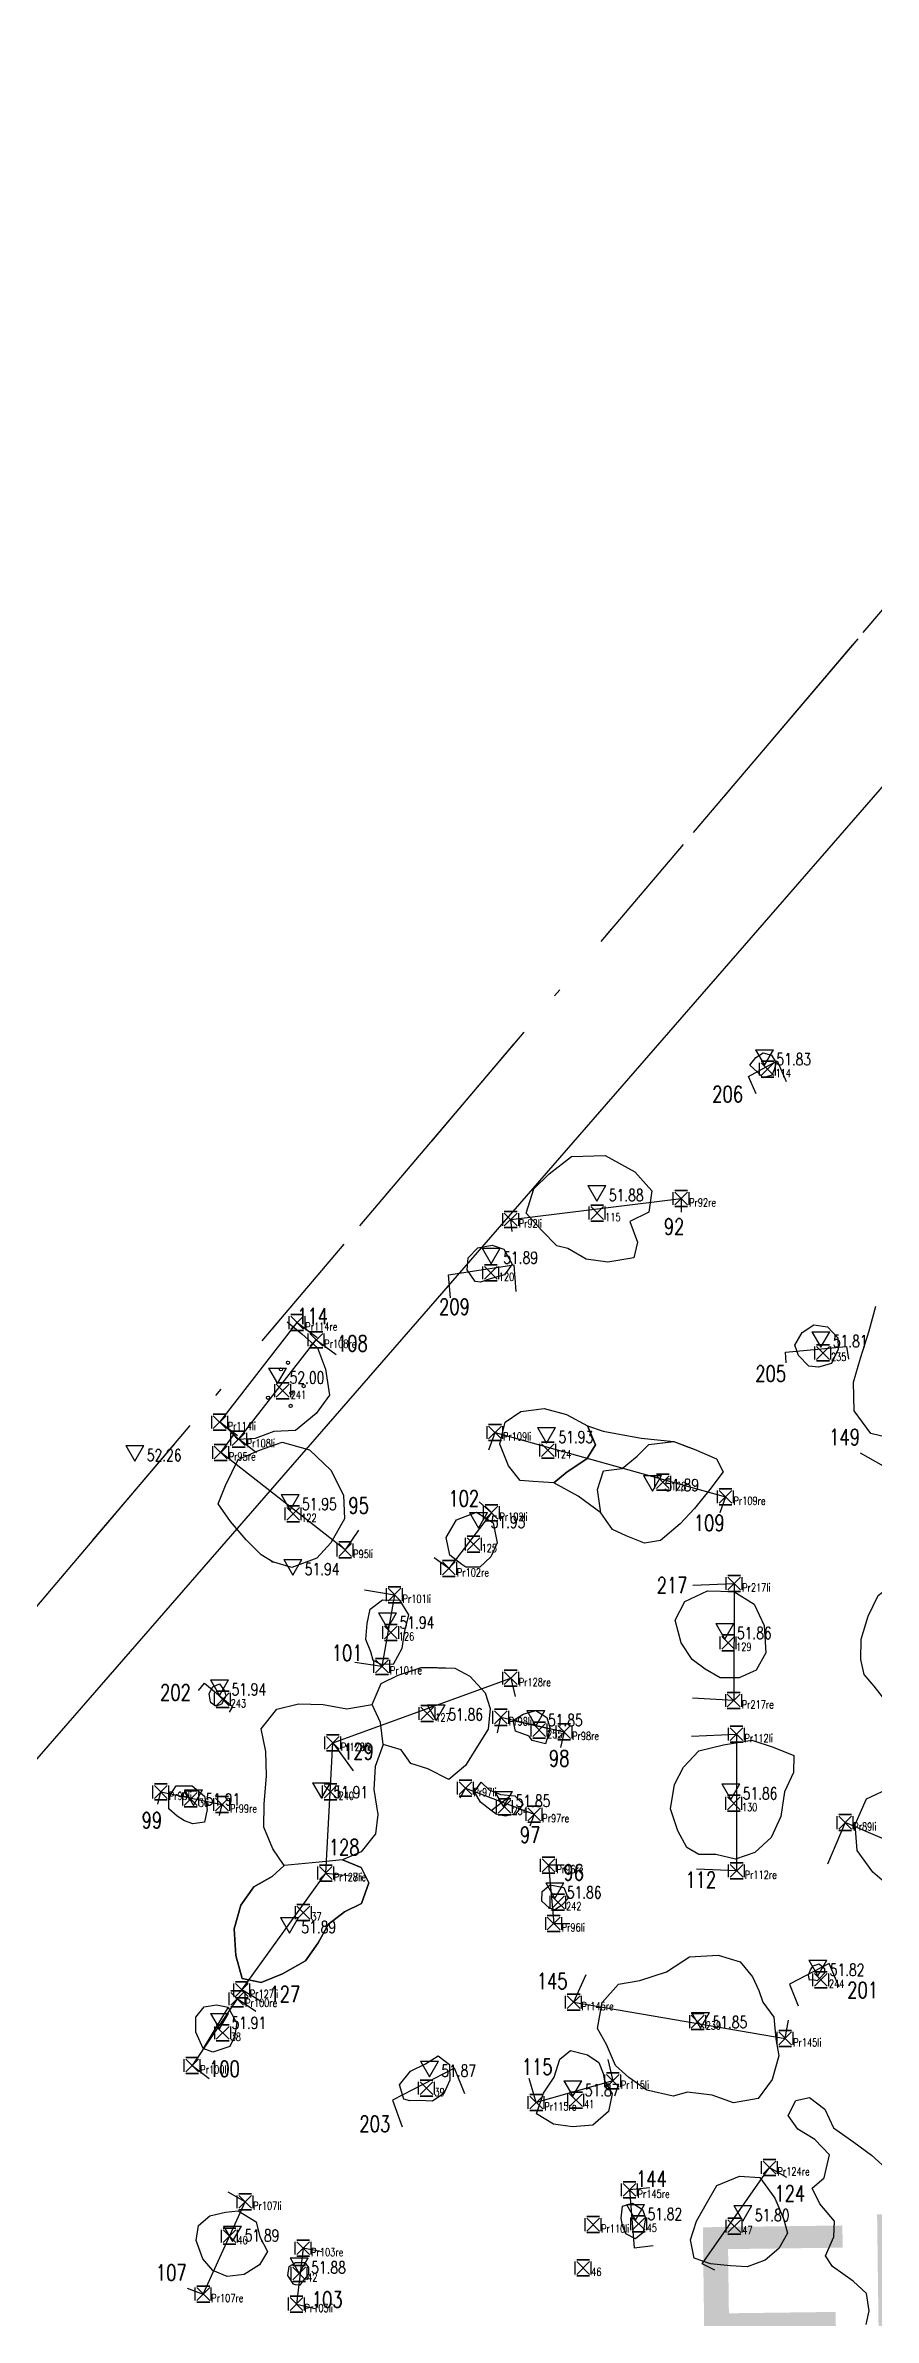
# Model space of a CAD drawing. Header units: metres. Extents: x 4462689 to 4462813, y 5793999 to 5794154.
# Drawn here: x 4462738.53 to 4462748.89, y 5794125.9 to 5794154.29 of the extents above; entities that cross this region are included whole.
import ezdxf

# ---------------------------------------------------------------- set-up
doc = ezdxf.new("R2010")
doc.units = ezdxf.units.M
doc.linetypes.add('STRICHPUNKT', pattern=[25.399999999999995, 12.7, -6.349999999999999, 0, -6.349999999999999])
doc.linetypes.add('STRICHPUNKTX2', pattern=[50.8, 25.4, -12.7, 0, -12.7])
for name, color, linetype in [('Befunde', 7, 'Continuous'), ('Flächengrenzen', 1, 'Continuous'), ('Gebäudehallen Ebel', 150, 'Continuous'), ('Grabungsgrenze', 102, 'STRICHPUNKTX2'), ('HÖHEN', 7, 'Continuous'), ('Koordinaten Befundmitte', 4, 'Continuous'), ('Parkplatz', 152, 'Continuous'), ('Pl1-Keramik', 1, 'Continuous'), ('Profile', 5, 'Continuous'), ('Profile Passpunkte', 5, 'Continuous')]:
    doc.layers.add(name, color=color, linetype=linetype)
doc.layers.get('0').off()
doc.styles.add('ROMANS', font='ROMANS.shx', dxfattribs={"width": 0.75})

# ---------------------------------------------------------------- blocks, each defined once
blk = doc.blocks.new('HP_FERTIG_OBERKANTE')
for p, q in [((-0.075, 0.1299038105676658), (0.075, 0.1299038105676658)), ((-0.075, 0.1299038105676658), (0, 0)), ((0, 0), (0.075, 0.1299038105676658))]:
    blk.add_line(p, q)
at = {"style": 'ROMANS', "width": 0.75}
blk.add_attdef('HÖHE', (0.1, 0), '', height=0.1, dxfattribs=at)
blk = doc.blocks.new('CONTROL')
for p, q in [((-0.1, 0.1, 0.1), (-0.1, 0.1, -0.1)), ((-0.1, -0.08, -0.1), (-0.1, 0.08, -0.1)), ((-0.1, -0.08, 0.1), (-0.1, 0.08, 0.1)), ((0.08, 0.1, 0.1), (-0.08, 0.1, 0.1)), ((-0.08, 0.1, -0.1), (0.08, 0.1, -0.1)), ((0.08, -0.08, 0.08), (-0.08, 0.08, -0.08)), ((-0.08, -0.08, -0.08), (0.08, 0.08, 0.08)), ((-0.08, 0.08, 0.08), (0.08, -0.08, -0.08)), ((0.08, 0.08, -0.08), (-0.08, -0.08, 0.08)), ((0.1, 0.1, -0.1), (0.1, 0.1, 0.1)), ((0.1, -0.08, -0.1), (0.1, 0.08, -0.1)), ((0.1, -0.08, 0.1), (0.1, 0.08, 0.1)), ((-0.1, -0.1, 0.1), (-0.1, -0.1, -0.1)), ((0.08, -0.1, 0.1), (-0.08, -0.1, 0.1)), ((-0.08, -0.1, -0.1), (0.08, -0.1, -0.1)), ((0.1, -0.1, -0.1), (0.1, -0.1, 0.1))]:
    blk.add_line(p, q)
at = {"style": 'ROMANS', "width": 0.75}
blk.add_attdef('NUMMER', (0.1, -0.1), '', height=0.1, dxfattribs=at)

msp = doc.modelspace()

# ---------------------------------------------------------------- linework, layer by layer
at = {"layer": 'Befunde'}
for points, elevation in [([(4462745.312973014, 5794137.045765286), (4462745.509018505, 5794136.978571457), (4462745.984096348, 5794136.89046288), (4462746.389973013, 5794136.847765287), (4462746.563910786, 5794136.784576955), (4462746.645973014, 5794136.754765286), (4462746.925973013, 5794136.630765287), (4462747.007973014, 5794136.470765286), (4462746.841973014, 5794136.249765286), (4462746.650973015, 5794136.013765287), (4462746.470973014, 5794135.821765287), (4462746.223973013, 5794135.610765287), (4462746.022973014, 5794135.578765287), (4462745.793973014, 5794135.668765287), (4462745.624973014, 5794135.751765286), (4462745.477973014, 5794135.958765287), (4462745.197049084, 5794136.165541615), (4462744.888973013, 5794136.333765287), (4462745.057973014, 5794136.470765286), (4462745.303973013, 5794136.633765287), (4462745.410973014, 5794136.807765286)], 51.88704729101562), ([(4462742.620973014, 5794133.563765288), (4462742.731973014, 5794133.825765286), (4462742.944973014, 5794133.929765286), (4462743.231973013, 5794134.023765288), (4462743.651973013, 5794134.016765286), (4462743.840973014, 5794133.916765287), (4462744.033973014, 5794133.708765286), (4462744.094973014, 5794133.511765286), (4462744.070973014, 5794133.256765286), (4462743.914973014, 5794133.009765285), (4462743.784973014, 5794132.798765287), (4462743.575973014, 5794132.625765286), (4462743.313973013, 5794132.757765287), (4462743.102973014, 5794132.827765287), (4462742.981973014, 5794132.996765287), (4462742.754973014, 5794133.062765287), (4462742.722856758, 5794133.339201452)], 51.86804729101563)]:
    msp.add_lwpolyline(points, close=True, dxfattribs=dict(at, elevation=elevation))
for points, elevation in [([(4462744.382973014, 5794133.364765286), (4462744.845973014, 5794133.257765287)], 51.92904729101562), ([(4462744.104973014, 5794132.237765287), (4462744.337973014, 5794132.412669098)], 51.82904729101561), ([(4462741.519973014, 5794131.550765285), (4462741.368973014, 5794131.414765286), (4462741.138973013, 5794131.282765286), (4462740.974973014, 5794131.054765285), (4462740.891973013, 5794130.760765287), (4462740.912973013, 5794130.428765287), (4462740.993973014, 5794130.140765286), (4462741.230973015, 5794130.090765285), (4462741.495973014, 5794130.199765286), (4462741.785973014, 5794130.358765287), (4462741.944973014, 5794130.583765287), (4462742.073973014, 5794130.818765287), (4462742.273973014, 5794130.971765286), (4462742.486973014, 5794131.077765286), (4462742.576973013, 5794131.334765286), (4462742.482973014, 5794131.526765287), (4462742.246973014, 5794131.620765287), (4462741.957472331, 5794131.593907777), (4462741.519973014, 5794131.550765285)], 51.86804729101563), ([(4462740.816973014, 5794129.780765286), (4462740.504973013, 5794129.264765286)], 51.73204729101563)]:
    msp.add_lwpolyline(points, dxfattribs=dict(at, elevation=elevation))
for points in [[(4462747.617973014, 5794141.427765286, 51.83204729101563), (4462747.508973014, 5794141.391765286, 51.84904729101562), (4462747.435973015, 5794141.463765287, 51.84304729101563), (4462747.341973014, 5794141.550765287, 51.84004729101562), (4462747.415973014, 5794141.646765287, 51.81904729101562), (4462747.509973014, 5794141.704765286, 51.81904729101562), (4462747.613973014, 5794141.676765287, 51.81904729101562), (4462747.669973014, 5794141.578765287, 51.82004729101563), (4462747.644973013, 5794141.494765287, 51.83304729101562)], [(4462744.926973014, 5794139.292765287, 51.83604729101562), (4462744.738973014, 5794139.483765287, 51.83804729101563), (4462744.544973014, 5794139.701765287, 51.88704729101562), (4462744.639973013, 5794140.004765286, 51.89404729101562), (4462744.830973014, 5794140.193765287, 51.87904729101562), (4462745.111973013, 5794140.408765287, 51.86604729101562), (4462745.533973014, 5794140.423765287, 51.86404729101562), (4462745.904973014, 5794140.219765286, 51.86404729101562), (4462746.117973014, 5794139.980765286, 51.87704729101562), (4462746.077973013, 5794139.712765287, 51.87904729101562), (4462745.842973014, 5794139.598765286, 51.86304729101562), (4462745.938973013, 5794139.338765287, 51.84204729101562), (4462745.892973014, 5794139.143765287, 51.84304729101563), (4462745.566973014, 5794139.091765287, 51.85804729101563), (4462745.292973014, 5794139.128765286, 51.84904729101562), (4462745.065973014, 5794139.258765286, 51.83904729101563)], [(4462743.904973014, 5794138.847765286, 51.83804729101563), (4462743.806973014, 5794138.995765287, 51.87104729101562), (4462743.820973014, 5794139.143765287, 51.87004729101563), (4462743.938973013, 5794139.269765286, 51.86104729101562), (4462744.119973014, 5794139.300765286, 51.84404729101562), (4462744.266973014, 5794139.252765287, 51.88104729101562), (4462744.368973014, 5794139.064765285, 51.84704729101562), (4462744.274973014, 5794138.930765286, 51.84404729101562), (4462744.093973014, 5794138.882765287, 51.86004729101562), (4462743.972973014, 5794138.841765287, 51.86004729101562)], [(4462748.360973015, 5794137.825765286, 51.76404729101562), (4462748.199973014, 5794137.779765286, 51.78604729101562), (4462748.080973014, 5794137.788765286, 51.78604729101562), (4462747.951973013, 5794137.924765286, 51.78504729101562), (4462747.903973014, 5794138.052765287, 51.79604729101562), (4462747.994973014, 5794138.212765286, 51.79604729101562), (4462748.142973014, 5794138.306765286, 51.78504729101562), (4462748.312973014, 5794138.282765287, 51.78504729101562), (4462748.440973014, 5794138.143765287, 51.75804729101563), (4462748.444973014, 5794138.003765286, 51.77904729101562), (4462748.391973014, 5794137.886765286, 51.77304729101563)], [(4462744.468973014, 5794136.361765287, 51.90204729101562), (4462744.322973014, 5794136.545765286, 51.90104729101562), (4462744.214973014, 5794136.815765285, 51.91504729101563), (4462744.281973014, 5794137.088765287, 51.92604729101562), (4462744.478973013, 5794137.223765286, 51.92204729101562), (4462744.767973013, 5794137.260765286, 51.89904729101562), (4462745.048973014, 5794137.187765286, 51.89904729101562), (4462745.312973014, 5794137.045765286, 51.88704729101562), (4462745.410973014, 5794136.807765286, 51.87804729101562), (4462745.303973013, 5794136.633765287, 51.89404729101562), (4462745.057973014, 5794136.470765286, 51.89104729101561), (4462744.888973013, 5794136.333765287, 51.88004729101563), (4462744.632973014, 5794136.350765286, 51.90204729101562)], [(4462744.468973014, 5794136.361765287, 51.90204729101562), (4462744.322973014, 5794136.545765286, 51.90104729101562), (4462744.214973014, 5794136.815765285, 51.91504729101563), (4462744.281973014, 5794137.088765287, 51.92604729101562), (4462744.478973013, 5794137.223765286, 51.92204729101562), (4462744.767973013, 5794137.260765286, 51.89904729101562), (4462745.048973014, 5794137.187765286, 51.89904729101562), (4462745.312973014, 5794137.045765286, 51.88704729101562), (4462745.410973014, 5794136.807765286, 51.87804729101562), (4462745.303973013, 5794136.633765287, 51.89404729101562), (4462745.057973014, 5794136.470765286, 51.89104729101561), (4462744.888973013, 5794136.333765287, 51.88004729101563), (4462744.632973014, 5794136.350765286, 51.90204729101562)], [(4462741.229973014, 5794135.434765286, 51.93904729101562), (4462741.042973014, 5794135.620765286, 51.91404729101562), (4462740.846973014, 5794135.847765286, 51.89604729101562), (4462740.693973014, 5794136.070765286, 51.96004729101563), (4462740.783973014, 5794136.300765286, 51.95904729101562), (4462740.944973014, 5794136.625765286, 51.95704729101563), (4462741.211973014, 5794136.739765287, 51.94504729101563), (4462741.494973014, 5794136.842765286, 51.91704729101562), (4462741.836973014, 5794136.744765286, 51.91604729101563), (4462742.101973014, 5794136.491765287, 51.89304729101563), (4462742.258973014, 5794136.180765287, 51.91004729101562), (4462742.270973015, 5794135.881765287, 51.91204729101563), (4462742.101973014, 5794135.584765286, 51.91504729101563), (4462741.927973014, 5794135.391765286, 51.91604729101563), (4462741.614973015, 5794135.275765285, 51.90304729101562), (4462741.358973014, 5794135.349765285, 51.92004729101562), (4462741.382973014, 5794135.342765287, 51.92904729101562)], [(4462745.624973014, 5794135.751765286, 51.87404729101562), (4462745.477973014, 5794135.958765287, 51.88704729101562), (4462745.434973014, 5794136.248765287, 51.87804729101562), (4462745.512973014, 5794136.484765285, 51.88404729101562), (4462745.746973014, 5794136.512765286, 51.88304729101563), (4462745.930973014, 5794136.667765286, 51.88104729101562), (4462746.078973014, 5794136.813765287, 51.89604729101562), (4462746.389973013, 5794136.847765287, 51.88904729101562), (4462746.645973014, 5794136.754765286, 51.86304729101562), (4462746.925973013, 5794136.630765287, 51.83004729101562), (4462747.007973014, 5794136.470765286, 51.83004729101562), (4462746.841973014, 5794136.249765286, 51.82604729101562), (4462746.650973015, 5794136.013765287, 51.82604729101562), (4462746.470973014, 5794135.821765287, 51.85004729101563), (4462746.223973013, 5794135.610765287, 51.86604729101562), (4462746.022973014, 5794135.578765287, 51.87204729101562), (4462745.793973014, 5794135.668765287, 51.86704729101562)], [(4462743.739973014, 5794135.312765286, 51.89304729101563), (4462743.591973015, 5794135.427765286, 51.91404729101562), (4462743.544973014, 5794135.648765287, 51.91304729101563), (4462743.672973014, 5794135.869765287, 51.89804729101563), (4462743.924973014, 5794135.965765287, 51.89604729101562), (4462744.132973014, 5794135.831765287, 51.88004729101563), (4462744.179973014, 5794135.582765287, 51.91504729101563), (4462744.101973013, 5794135.407765288, 51.88304729101563), (4462743.966973014, 5794135.280765287, 51.87204729101562), (4462743.788973013, 5794135.279765287, 51.89804729101563)], [(4462748.895973014, 5794133.793765287, 51.75904729101562), (4462748.771973013, 5794133.939765286, 51.79204729101562), (4462748.728973013, 5794134.125765286, 51.79404729101563), (4462748.732973014, 5794134.378765287, 51.79804729101562), (4462748.821973014, 5794134.668765287, 51.79704729101562), (4462748.944973013, 5794134.926765287, 51.79404729101563), (4462749.109973014, 5794135.050765286, 51.79304729101563), (4462749.363973014, 5794135.122765287, 51.77204729101562), (4462749.615973014, 5794135.065765285, 51.74004729101563), (4462749.789973014, 5794134.885765286, 51.73004729101562), (4462749.945973015, 5794134.637765287, 51.73104729101562), (4462750.006973014, 5794134.360765286, 51.73304729101563), (4462749.897973014, 5794134.043765287, 51.72304729101562), (4462749.751973014, 5794133.844765286, 51.76804729101562), (4462749.482973014, 5794133.714765286, 51.76104729101562), (4462749.243973013, 5794133.648765288, 51.77504729101563), (4462749.000973014, 5794133.657765287, 51.77704729101562)], [(4462742.602973015, 5794134.221765286, 51.88004729101563), (4462742.537973014, 5794134.375765286, 51.88004729101563), (4462742.555973014, 5794134.574765287, 51.90704729101562), (4462742.594973014, 5794134.755765286, 51.92004729101562), (4462742.748973013, 5794134.869765287, 51.91804729101562), (4462742.960973014, 5794134.867765287, 51.90804729101563), (4462743.074973014, 5794134.682765286, 51.90804729101563), (4462743.018973013, 5794134.464765286, 51.91004729101562), (4462742.989973015, 5794134.262765286, 51.87804729101562), (4462742.882973014, 5794134.061765285, 51.86904729101562), (4462742.723973014, 5794134.067765287, 51.87004729101563), (4462742.632973014, 5794134.112765286, 51.87004729101563)], [(4462746.620973014, 5794134.126765286, 51.85804729101563), (4462746.482973014, 5794134.333765287, 51.84804729101562), (4462746.408973014, 5794134.615765286, 51.82904729101561), (4462746.528973014, 5794134.848765287, 51.83404729101562), (4462746.811973014, 5794134.983765287, 51.85704729101562), (4462747.141973014, 5794134.974765285, 51.82904729101561), (4462747.394973013, 5794134.814765285, 51.81904729101562), (4462747.522973014, 5794134.550765286, 51.79004729101563), (4462747.541973014, 5794134.209765286, 51.82604729101562), (4462747.418973013, 5794133.990765287, 51.84804729101562), (4462747.209973014, 5794133.896765286, 51.87204729101562), (4462746.971973014, 5794133.896765286, 51.86204729101562), (4462746.781973014, 5794134.002765287, 51.86304729101562)], [(4462743.231973013, 5794134.023765288, 51.85504729101563), (4462743.430973014, 5794134.023765288, 51.85404729101562), (4462743.651973013, 5794134.016765286, 51.82704729101562), (4462743.840973014, 5794133.916765287, 51.83104729101562), (4462744.033973014, 5794133.708765286, 51.83104729101562), (4462744.094973014, 5794133.511765286, 51.83804729101563), (4462744.070973014, 5794133.256765286, 51.83704729101562), (4462743.914973014, 5794133.009765285, 51.81504729101562), (4462743.784973014, 5794132.798765287, 51.84104729101562), (4462743.575973014, 5794132.625765286, 51.84904729101562), (4462743.313973013, 5794132.757765287, 51.84904729101562), (4462743.102973014, 5794132.827765287, 51.84304729101563), (4462742.981973014, 5794132.996765287, 51.87104729101562), (4462742.754973014, 5794133.062765287, 51.87904729101562), (4462742.656973013, 5794132.786765286, 51.87404729101562), (4462742.638973013, 5794132.502765287, 51.85404729101562), (4462742.687973014, 5794132.189765285, 51.85804729101563), (4462742.659973014, 5794131.948765287, 51.86104729101562), (4462742.479973014, 5794131.720765286, 51.87504729101562), (4462742.246973014, 5794131.620765287, 51.84904729101562), (4462742.482973014, 5794131.526765287, 51.84804729101562), (4462742.576973013, 5794131.334765286, 51.83504729101563), (4462742.486973014, 5794131.077765286, 51.84404729101562), (4462742.273973014, 5794130.971765286, 51.84604729101562), (4462742.073973014, 5794130.818765287, 51.85004729101563), (4462741.944973014, 5794130.583765287, 51.87004729101563), (4462741.785973014, 5794130.358765287, 51.88704729101562), (4462741.495973014, 5794130.199765286, 51.89404729101562), (4462741.230973015, 5794130.090765285, 51.88704729101562), (4462740.993973014, 5794130.140765286, 51.88804729101562), (4462740.912973013, 5794130.428765287, 51.86804729101563), (4462740.891973013, 5794130.760765287, 51.86504729101563), (4462740.974973014, 5794131.054765285, 51.86404729101562), (4462741.138973013, 5794131.282765286, 51.87204729101562), (4462741.368973014, 5794131.414765286, 51.87004729101563), (4462741.519973014, 5794131.550765285, 51.86804729101563), (4462741.377973014, 5794131.759765285, 51.86704729101562), (4462741.265973014, 5794132.031765286, 51.86604729101562), (4462741.269973014, 5794132.317765287, 51.88104729101562), (4462741.296973014, 5794132.673765286, 51.88604729101562), (4462741.290973014, 5794132.974765286, 51.89504729101562), (4462741.229973014, 5794133.259765287, 51.94704729101562), (4462741.425973014, 5794133.502765287, 51.94604729101562), (4462741.696973013, 5794133.569765286, 51.94404729101562), (4462742.004973014, 5794133.564765286, 51.90904729101562), (4462742.301973015, 5794133.508765287, 51.89304729101563), (4462742.620973014, 5794133.563765288, 51.87504729101562), (4462742.731973014, 5794133.825765286, 51.87004729101563), (4462742.944973014, 5794133.929765286, 51.85104729101562), (4462743.108973014, 5794133.983765288, 51.87304729101562)], [(4462740.594973014, 5794133.618765287, 51.91404729101562), (4462740.580973014, 5794133.701765287, 51.92904729101562), (4462740.626973014, 5794133.785765287, 51.92904729101562), (4462740.709973013, 5794133.819765286, 51.92304729101563), (4462740.773973014, 5794133.731765286, 51.92304729101563), (4462740.786973014, 5794133.665765286, 51.93004729101563), (4462740.732973013, 5794133.568765287, 51.93104729101562), (4462740.668973014, 5794133.542765287, 51.93104729101562), (4462740.600973013, 5794133.585765287, 51.91804729101562)], [(4462749.857973014, 5794132.024765286, 51.82404729101563), (4462749.781973013, 5794131.738765287, 51.82704729101562), (4462749.705973014, 5794131.477765287, 51.83004729101562), (4462749.423973014, 5794131.275765286, 51.82204729101562), (4462749.054973014, 5794131.316765287, 51.81404729101561), (4462748.878973013, 5794131.468765287, 51.81804729101562), (4462748.683973013, 5794131.739765287, 51.83704729101562), (4462748.659973014, 5794132.063765288, 51.83004729101562), (4462748.801973014, 5794132.384765285, 51.81904729101562), (4462749.122973014, 5794132.533765287, 51.79704729101562), (4462749.452973013, 5794132.656765286, 51.79304729101563), (4462749.708973014, 5794132.710765286, 51.81604729101562), (4462749.774973014, 5794133.000765286, 51.80804729101563), (4462749.647973014, 5794133.211765287, 51.82604729101562), (4462749.532973013, 5794133.404765286, 51.80904729101563), (4462749.527973014, 5794133.597765286, 51.77904729101562), (4462749.781973013, 5794133.664765285, 51.77804729101563), (4462749.969973014, 5794133.499765286, 51.79904729101561), (4462750.126973014, 5794133.266765286, 51.81104729101562), (4462750.181973014, 5794132.966765287, 51.78504729101562), (4462750.077973013, 5794132.653765287, 51.78904729101562), (4462749.982973014, 5794132.322765286, 51.82304729101563), (4462749.894973013, 5794132.150765285, 51.82204729101562)], [(4462744.580973014, 5794133.165765287, 51.81504729101562), (4462744.412973013, 5794133.229765285, 51.82304729101563), (4462744.382973014, 5794133.364765286, 51.81404729101561), (4462744.508973013, 5794133.442765287, 51.81404729101561), (4462744.664973014, 5794133.489765287, 51.82304729101563), (4462744.804973014, 5794133.399765286, 51.83004729101562), (4462744.845973014, 5794133.257765287, 51.84804729101562), (4462744.784973014, 5794133.069765286, 51.85004729101563), (4462744.617973013, 5794133.114765286, 51.82404729101563)], [(4462746.551973014, 5794131.776765286, 51.86904729101562), (4462746.442973013, 5794131.985765286, 51.86804729101563), (4462746.347973014, 5794132.257765286, 51.85504729101563), (4462746.400973014, 5794132.562765286, 51.86604729101562), (4462746.510973014, 5794132.781765287, 51.88204729101562), (4462746.704973014, 5794132.985765287, 51.89104729101561), (4462747.011973014, 5794133.057765286, 51.86904729101562), (4462747.367973014, 5794133.118765286, 51.84804729101562), (4462747.632973014, 5794133.031765287, 51.81404729101561), (4462747.889973014, 5794132.923765287, 51.83404729101562), (4462747.885973014, 5794132.712765287, 51.84004729101562), (4462747.774973014, 5794132.469765286, 51.82704729101562), (4462747.728973013, 5794132.164765286, 51.83004729101562), (4462747.607973014, 5794131.902765287, 51.82504729101562), (4462747.403973014, 5794131.712765286, 51.82704729101562), (4462747.162973013, 5794131.629765286, 51.84904729101562), (4462746.915973014, 5794131.688765287, 51.86104729101562), (4462746.701973014, 5794131.687765286, 51.87204729101562)], [(4462740.178973013, 5794132.166765287, 51.85604729101562), (4462740.077973013, 5794132.259765286, 51.87204729101562), (4462740.077973013, 5794132.405765286, 51.87604729101561), (4462740.165973015, 5794132.546765287, 51.88404729101562), (4462740.369973014, 5794132.548765287, 51.89404729101562), (4462740.521973014, 5794132.417765287, 51.89404729101562), (4462740.556973014, 5794132.250765286, 51.89504729101562), (4462740.523973014, 5794132.090765287, 51.89004729101562), (4462740.376973014, 5794132.073765287, 51.87704729101562), (4462740.271973014, 5794132.110765287, 51.87004729101563)], [(4462744.104973014, 5794132.237765287, 51.82904729101561), (4462743.974973014, 5794132.340765286, 51.83804729101563), (4462743.899973014, 5794132.470765285, 51.82904729101561), (4462743.981973014, 5794132.592765286, 51.82704729101562), (4462744.083973014, 5794132.498765288, 51.81804729101562), (4462744.224973014, 5794132.437765287, 51.83104729101562), (4462744.403973013, 5794132.419765286, 51.83004729101562), (4462744.505973014, 5794132.318765288, 51.84104729101562), (4462744.411973013, 5794132.194765286, 51.84304729101563), (4462744.283973013, 5794132.166765287, 51.84404729101562), (4462744.170973014, 5794132.192765287, 51.83104729101562)], [(4462744.825973015, 5794131.020765286, 51.83804729101563), (4462744.835973014, 5794131.018765287, 51.83804729101563), (4462744.741973014, 5794131.106765286, 51.83804729101563), (4462744.745973014, 5794131.227765286, 51.83804729101563), (4462744.842973014, 5794131.310765286, 51.83904729101563), (4462745.015973013, 5794131.275765286, 51.83804729101563), (4462745.070973014, 5794131.138765286, 51.83904729101563), (4462744.987973014, 5794131.051765287, 51.84004729101562), (4462744.903973014, 5794130.995765287, 51.84104729101562)], [(4462747.503973013, 5794129.841765286, 51.85204729101562), (4462747.640973013, 5794129.657765287, 51.83204729101563), (4462747.664973014, 5794129.384765287, 51.83304729101562), (4462747.705973014, 5794129.172765287, 51.80604729101562), (4462747.620973014, 5794128.877765286, 51.80904729101563), (4462747.443973014, 5794128.640765286, 51.81204729101562), (4462747.135973014, 5794128.584765286, 51.81504729101562), (4462746.869973014, 5794128.679765286, 51.83404729101562), (4462746.563973013, 5794128.719765287, 51.83104729101562), (4462746.382973015, 5794128.667765287, 51.82704729101562), (4462746.053973013, 5794128.743765287, 51.82204729101562), (4462745.826973013, 5794128.900765286, 51.85204729101562), (4462745.662973014, 5794129.050765286, 51.86404729101562), (4462745.550973013, 5794129.314765285, 51.88104729101562), (4462745.434973014, 5794129.512765286, 51.88004729101563), (4462745.495973014, 5794129.840765286, 51.86904729101562), (4462745.697973014, 5794130.069765285, 51.87704729101562), (4462745.967973014, 5794130.115765287, 51.87504729101562), (4462746.299973014, 5794130.223765287, 51.86604729101562), (4462746.586973014, 5794130.410765286, 51.86304729101562), (4462746.943973014, 5794130.431765286, 51.86004729101562), (4462747.221973014, 5794130.346765286, 51.84804729101562), (4462747.376973014, 5794130.158765288, 51.84804729101562), (4462747.455973014, 5794129.989765287, 51.84904729101562)], [(4462748.086973014, 5794130.118765287, 51.80604729101562), (4462748.075973014, 5794130.181765287, 51.82804729101563), (4462748.098973014, 5794130.247765287, 51.82704729101562), (4462748.131973014, 5794130.297765287, 51.82604729101562), (4462748.208973014, 5794130.321765287, 51.82604729101562), (4462748.274973014, 5794130.265765286, 51.82504729101562), (4462748.275973014, 5794130.207765286, 51.82604729101562), (4462748.221973014, 5794130.146765286, 51.82504729101562), (4462748.181973014, 5794130.109765285, 51.81404729101561), (4462748.128973013, 5794130.124765286, 51.82004729101563)], [(4462740.504973013, 5794129.264765286, 51.88304729101563), (4462740.412973014, 5794129.469765286, 51.88604729101562), (4462740.412973014, 5794129.654765287, 51.88904729101562), (4462740.515973014, 5794129.784765287, 51.88704729101562), (4462740.671973015, 5794129.810765285, 51.90804729101563), (4462740.816973014, 5794129.780765286, 51.91904729101562), (4462740.907973014, 5794129.604765286, 51.89304729101563), (4462740.907973014, 5794129.604765286, 51.89304729101563), (4462740.907973014, 5794129.604765286, 51.89304729101563), (4462740.907973014, 5794129.604765286, 51.89304729101563), (4462740.924973013, 5794129.594765286, 51.88804729101562), (4462740.924973013, 5794129.594765286, 51.88804729101562), (4462740.902973014, 5794129.423765286, 51.87704729101562), (4462740.839973014, 5794129.288765287, 51.89604729101562), (4462740.627973015, 5794129.217765287, 51.88104729101562)], [(4462743.015973014, 5794128.630765286, 51.86304729101562), (4462742.960973014, 5794128.811765286, 51.86804729101563), (4462743.098973013, 5794128.980765285, 51.86604729101562), (4462743.283973014, 5794129.073765287, 51.84604729101562), (4462743.444973014, 5794129.171765287, 51.82504729101562), (4462743.584973014, 5794129.064765286, 51.82904729101561), (4462743.589973014, 5794128.869765286, 51.81504729101562), (4462743.514973014, 5794128.701765287, 51.85004729101563), (4462743.372973013, 5794128.606765286, 51.85104729101562), (4462743.206973014, 5794128.613765288, 51.84404729101562), (4462743.091973014, 5794128.612765287, 51.85104729101562)], [(4462745.525973014, 5794128.858765287, 51.85304729101563), (4462745.620973014, 5794128.698765287, 51.84304729101563), (4462745.572973013, 5794128.478765287, 51.84804729101562), (4462745.379973013, 5794128.307765287, 51.83804729101563), (4462745.125973014, 5794128.285765286, 51.84104729101562), (4462744.885973013, 5794128.317765287, 51.81604729101562), (4462744.673973014, 5794128.447765286, 51.79904729101561), (4462744.759973014, 5794128.706765286, 51.80904729101563), (4462744.894973013, 5794128.907765286, 51.86904729101562), (4462744.963973014, 5794129.129765287, 51.85004729101563), (4462745.100973013, 5794129.240765287, 51.89904729101562), (4462745.310973014, 5794129.183765286, 51.87204729101562), (4462745.452973014, 5794129.089765286, 51.87204729101562), (4462745.505973014, 5794128.953765286, 51.87704729101562)], [(4462746.646973014, 5794126.643765287, 51.79204729101562), (4462746.597973015, 5794126.875765287, 53.09804729101562), (4462746.674973013, 5794127.107765287, 53.12704729101562), (4462746.797973014, 5794127.329765286, 53.13204729101562), (4462746.930973014, 5794127.552765286, 53.14404729101562), (4462747.211973014, 5794127.669765286, 53.12804729101562), (4462747.467973015, 5794127.652765287, 53.12504729101562), (4462747.655973014, 5794127.395765285, 53.15304729101562), (4462747.762973014, 5794127.140765287, 53.10604729101562), (4462747.811973014, 5794126.955765286, 53.06204729101562), (4462747.703973014, 5794126.764765286, 53.11204729101562), (4462747.531973014, 5794126.620765287, 53.14804729101563), (4462747.309973013, 5794126.534765287, 53.11104729101562), (4462747.097973014, 5794126.547765286, 53.10304729101563), (4462746.847973014, 5794126.572765287, 53.10904729101562)], [(4462745.750973014, 5794127.052765286, 51.81204729101562), (4462745.731973013, 5794127.143765287, 53.15204729101562), (4462745.748973014, 5794127.293765288, 53.14204729101562), (4462745.872973013, 5794127.330765286, 53.16204729101563), (4462746.000973014, 5794127.252765287, 53.16104729101562), (4462746.038973014, 5794127.147765287, 53.16204729101563), (4462746.008973013, 5794126.965765286, 53.14704729101562), (4462745.911973014, 5794126.886765286, 53.13004729101563), (4462745.792973015, 5794126.948765287, 53.13904729101562)], [(4462740.467973015, 5794126.726765287, 51.83404729101562), (4462740.418973013, 5794126.863765288, 51.84804729101562), (4462740.447973014, 5794127.054765286, 51.86304729101562), (4462740.588973014, 5794127.173765287, 51.86104729101562), (4462740.782973013, 5794127.218765287, 51.87304729101562), (4462740.941973014, 5794127.235765286, 51.87104729101562), (4462741.166973013, 5794127.099765286, 51.86204729101562), (4462741.213973013, 5794126.910765286, 51.87204729101562), (4462741.310973014, 5794126.727765286, 51.85404729101562), (4462741.208973013, 5794126.561765287, 51.87004729101563), (4462741.018973013, 5794126.438765288, 51.86904729101562), (4462740.804973013, 5794126.416765286, 51.86004729101562), (4462740.624973014, 5794126.488765288, 51.82604729101562), (4462740.501973014, 5794126.636765286, 51.83504729101563)], [(4462741.636973014, 5794126.320765286, 51.84404729101562), (4462741.564973014, 5794126.427765286, 51.83604729101562), (4462741.580973014, 5794126.540765287, 51.85104729101562), (4462741.660973015, 5794126.589765286, 51.86004729101562), (4462741.775973015, 5794126.589765286, 51.85904729101562), (4462741.823973014, 5794126.528765287, 51.86004729101562), (4462741.820973015, 5794126.438765288, 51.85104729101562), (4462741.744973014, 5794126.347765286, 51.85204729101562), (4462741.715973014, 5794126.308765286, 51.85254729101562), (4462741.661856707, 5794126.30980486, 51.84504729101562)]]:
    msp.add_polyline3d(points, close=True, dxfattribs=at)
for points in [[(4462749.097973015, 5794136.891765287, 51.79604729101562), (4462748.855973014, 5794136.948765287, 51.80304729101563), (4462748.645973015, 5794137.232765288, 51.79104729101562), (4462748.638973013, 5794137.589765285, 51.79204729101562), (4462748.724973013, 5794137.891765286, 51.79204729101562), (4462748.833973013, 5794138.233765287, 51.79404729101563), (4462748.918973014, 5794138.541765287, 51.82204729101562)], [(4462741.555071044, 5794138.342828786, 51.87053935361385), (4462741.737973013, 5794138.194765285, 51.88904729101562), (4462741.933973013, 5794138.019765285, 51.88004729101563), (4462742.036973014, 5794137.751765287, 51.88104729101562), (4462742.085973014, 5794137.426765286, 51.93004729101563), (4462741.916973014, 5794137.200765286, 51.92704729101563), (4462741.660973015, 5794136.986765287, 51.91104729101562), (4462741.389973014, 5794136.972765286, 51.93604729101561), (4462741.154973015, 5794136.888765287, 51.94504729101563), (4462740.939973015, 5794136.875765286, 51.96004729101563), (4462740.821973013, 5794136.999765286, 51.97704729101563), (4462740.712031934, 5794137.091520622, 51.97704729101563)], [(4462748.794973014, 5794125.817765287, 53.12804729101562), (4462748.831973014, 5794125.988765286, 51.74204729101562), (4462748.800973014, 5794126.203765286, 53.11704729101562), (4462748.632973014, 5794126.358765287, 53.11604729101562), (4462748.376973014, 5794126.538765286, 53.13004729101563), (4462748.289973013, 5794126.674765286, 53.13004729101563), (4462748.390973014, 5794126.912765286, 53.13104729101562), (4462748.400973015, 5794127.106765285, 53.13004729101563), (4462748.214973013, 5794127.323765287, 53.12204729101562), (4462748.121973013, 5794127.520765285, 53.12104729101562), (4462748.271973014, 5794127.646765286, 53.10404729101562), (4462748.339973014, 5794127.937765287, 53.10504729101563), (4462748.155973015, 5794128.125765287, 53.12804729101562), (4462747.940973015, 5794128.257765287, 53.15304729101562), (4462747.822973013, 5794128.426765285, 53.15204729101562), (4462747.914973014, 5794128.613765288, 53.15004729101563), (4462748.085973014, 5794128.652765286, 53.14804729101563), (4462748.278973013, 5794128.506765287, 53.12704729101562), (4462748.385973013, 5794128.273765287, 53.08304729101562), (4462748.642973014, 5794128.094765286, 53.10204729101562), (4462748.864973014, 5794127.932765286, 53.12704729101562), (4462749.083973013, 5794127.731765286, 53.13904729101562)]]:
    msp.add_polyline3d(points, dxfattribs=at)
at = {"layer": 'Flächengrenzen', "linetype": 'STRICHPUNKT', "ltscale": 0.125, "elevation": 52.20604729101562}
msp.add_lwpolyline([(4462726.946180135, 5794121.278952046), (4462753.060954274, 5794099.048217193), (4462781.134292995, 5794132.022746238), (4462754.987396325, 5794154.293146725)], close=True, dxfattribs=at)
at = {"layer": 'Flächengrenzen', "linetype": 'STRICHPUNKT', "ltscale": 0.125, "extrusion": (0.0052257869319254, 0.0159285599688569, 0.9998594761906598), "elevation": 115666.1395318161}
msp.add_lwpolyline([(-2434188.057340569, -6895576.564276193), (-2434189.662469127, -6895576.212089971), (-2434193.875100779, -6895574.381464728), (-2434192.187789481, -6895570.530456454), (-2434199.926229467, -6895566.270976843), (-2434206.38964229, -6895563.834613588), (-2434212.853055116, -6895561.398250333), (-2434223.517012133, -6895553.698790531), (-2434223.517012133, -6895553.698790531), (-2434226.672809316, -6895556.895610889), (-2434231.884430013, -6895570.452308188), (-2434238.603793206, -6895585.914816256), (-2434247.530232919, -6895606.078540496), (-2434207.542706095, -6895624.437306605), (-2434191.147118973, -6895584.348877421), (-2434188.057340569, -6895576.564276193)], close=True, dxfattribs=at)
at = {"layer": 'Gebäudehallen Ebel'}
msp.add_polyline3d([(4462765.823438721, 5794072.305758204, 52.7632), (4462750.898061073, 5794085.371595781, 52.7054), (4462751.226592117, 5794085.714359392, 52.7291), (4462755.593608687, 5794087.264263672, 52.6731), (4462759.793537515, 5794092.019218993, 52.7299), (4462760.510450657, 5794096.395268486, 52.693), (4462730.019999318, 5794123.229877645, 52.6778), (4462756.234361377, 5794153.339187876, 52.6806)], dxfattribs=at)
msp.add_polyline3d([(4462765.823438721, 5794072.305758204, 52.7632), (4462750.898061073, 5794085.371595781, 52.7054), (4462751.226592117, 5794085.714359392, 52.7291), (4462755.593608687, 5794087.264263672, 52.6731), (4462759.793537515, 5794092.019218993, 52.7299), (4462760.510450657, 5794096.395268486, 52.693), (4462730.019999318, 5794123.229877645, 52.6778), (4462756.234361377, 5794153.339187876, 52.6806)], dxfattribs=at)
at = {"layer": 'Grabungsgrenze', "linetype": 'STRICHPUNKT', "ltscale": 0.25, "extrusion": (0.0052257869319254, 0.0159285599688569, 0.9998594761906598), "elevation": 115666.1395318162}
msp.add_lwpolyline([(-2434247.530232922, -6895606.078540501), (-2434207.542706097, -6895624.437306608), (-2434196.756586842, -6895628.77354196), (-2434187.945192682, -6895632.45740903), (-2434175.751821678, -6895637.447434158), (-2434172.079705773, -6895628.439071706), (-2434166.657151827, -6895615.136569126), (-2434159.389753434, -6895597.308332334), (-2434155.444996382, -6895587.631916328), (-2434151.631965572, -6895571.174017353), (-2434179.972000374, -6895559.445580714), (-2434181.868468463, -6895569.509578764), (-2434184.04907192, -6895577.443742825), (-2434188.05734057, -6895576.564276198), (-2434189.664223279, -6895576.211327697), (-2434193.874879119, -6895574.381561053), (-2434192.187789483, -6895570.530456458), (-2434199.926229467, -6895566.270976847), (-2434209.621348705, -6895562.616431964), (-2434212.853055117, -6895561.398250338), (-2434223.517012135, -6895553.698790537), (-2434226.672809318, -6895556.895610893), (-2434233.542612047, -6895574.268094346), (-2434238.603793207, -6895585.91481626)], close=True, dxfattribs=at)
at = {"layer": 'Pl1-Keramik', "color": 220}
for centre in [(4462741.565973015, 5794137.832765287, 51.97504729101563), (4462741.477973014, 5794137.751765287, 51.99204729101563), (4462741.761973013, 5794137.541765286, 51.98004729101562), (4462741.316973014, 5794137.395765286, 51.98804729101563), (4462741.598973013, 5794137.293765287, 51.99104729101562), (4462741.608973014, 5794137.455765286, 51.99004729101563)]:
    msp.add_circle(centre, 0.02, dxfattribs=at)
at = {"layer": 'Profile'}
for points, elevation in [([(4462741.243495886, 5794129.845334315), (4462740.988437763, 5794129.996263184), (4462742.040052299, 5794131.457121446), (4462742.126137406, 5794133.083637107), (4462744.351662677, 5794133.890997049), (4462744.351662677, 5794133.890997049)], -0.0079527089843765), ([(4462744.351662677, 5794133.890997049), (4462744.407049012, 5794133.663038247)], -0.0079527089843765), ([(4462742.126137406, 5794133.083637107), (4462742.126137406, 5794133.083637107), (4462742.382872782, 5794132.735662133)], 51.82204729101562), ([(4462742.040052299, 5794131.457121448), (4462742.040052299, 5794131.457121448), (4462742.361160563, 5794131.421922432)], -0.0079527089843765), ([(4462745.567397444, 5794129.126267054), (4462745.62757924, 5794128.860193102), (4462744.671753792, 5794128.590274239), (4462744.58319512, 5794128.889891495)], 50.86204729101562), ([(4462746.904311447, 5794126.497008732), (4462746.744732649, 5794126.574750293), (4462747.587412152, 5794127.778341906), (4462747.798136428, 5794127.658946699)], 51.79204729101562)]:
    msp.add_lwpolyline(points, dxfattribs=dict(at, elevation=elevation))
for points in [[(4462747.418973013, 5794141.192765287, 51.87104729101562), (4462747.325973015, 5794141.409765286, 51.84304729101563), (4462747.683973013, 5794141.603765288, 51.81004729101562), (4462747.796973014, 5794141.346765286, 51.84104729101562)], [(4462744.368498104, 5794139.473686784, 51.86937990636384), (4462744.368498104, 5794139.473686784, 51.86937990636384), (4462744.350973014, 5794139.623765287, 51.89104729101561), (4462746.481973014, 5794139.885765286, 51.84804729101562), (4462746.484314751, 5794139.716639882, 51.8493482556645)], [(4462743.598973013, 5794138.645765285, 51.85804729101563), (4462743.573973013, 5794138.929765286, 51.86404729101562), (4462744.388973013, 5794139.056765287, 51.82604729101562), (4462744.415973014, 5794138.724765286, 51.85104729101562)], [(4462749.818938951, 5794138.891686932, -0.0079527089843765), (4462750.031098569, 5794138.696216752, 51.83204729101563), (4462749.012431771, 5794136.542603578, 51.85204729101562), (4462748.727103594, 5794136.702020186, -0.0079527089843765)], [(4462740.934116781, 5794136.921368163, 51.9394701970562), (4462740.712031934, 5794137.091520622, 51.97704729101563), (4462741.682031934, 5794138.334520622, 51.91704729101562), (4462741.930531935, 5794138.148020622, 51.93304729101562)], [(4462741.172020854, 5794136.707612827, 51.7864701970562), (4462740.949936007, 5794136.877765287, 51.82404729101562), (4462741.919936006, 5794138.120765286, 51.76404729101562), (4462742.168436007, 5794137.934265287, 51.78004729101562)], [(4462747.796258626, 5794137.832030323, 51.79248688662775), (4462747.785973014, 5794137.963765287, 51.79604729101562), (4462748.551973014, 5794138.034765286, 51.77604729101562), (4462748.575921664, 5794137.879099058, 51.78417272591511)], [(4462742.449473014, 5794135.743265287, 51.91504729101563), (4462742.281973014, 5794135.493765288, 51.92304729101563), (4462740.724973014, 5794136.711765286, 51.95504729101562), (4462740.897973014, 5794136.946265287, 51.96804729101562)], [(4462744.077250033, 5794136.743530017, 51.89461686440406), (4462744.154973014, 5794136.961765286, 51.90004729101563), (4462747.036973014, 5794136.158765287, 51.83004729101562), (4462746.966000339, 5794135.957241958, 51.83232623011403)], [(4462743.954965535, 5794136.093825809, 51.86925436345799), (4462744.109973014, 5794135.959765286, 51.87204729101562), (4462743.577973014, 5794135.263765286, 51.91004729101562), (4462743.394234021, 5794135.395694156, 51.91271791592416)], [(4462742.520973015, 5794134.995765286, 51.88204729101562), (4462742.898973014, 5794134.934765286, 51.91304729101563), (4462742.741362951, 5794134.039765286, 51.86463848600436), (4462742.401288117, 5794134.087548382, 51.87404729101562)], [(4462746.630973014, 5794135.053765287, 51.84404729101562), (4462747.145973015, 5794135.073765287, 51.83004729101562), (4462747.139973013, 5794133.612765286, 51.87404729101562), (4462746.622973013, 5794133.641765285, 51.88304729101563)], [(4462740.448442358, 5794133.737700727, 51.94364398894529), (4462740.523973014, 5794133.830765287, 51.94004729101562), (4462740.873973014, 5794133.537765287, 51.90004729101563), (4462740.831039824, 5794133.467825736, 51.89762364324908)], [(4462744.186489526, 5794133.207216792, 51.84054729101562), (4462744.186489526, 5794133.207216792, 51.84054729101562), (4462744.227989526, 5794133.402716793, 51.83704729101562), (4462745.018989527, 5794133.219716794, 51.87604729101561), (4462744.974489527, 5794133.027716794, 51.87304729101562)], [(4462746.611973013, 5794133.167765287, 51.85304729101563), (4462747.174973014, 5794133.191765287, 51.86404729101562), (4462747.176973014, 5794131.485765286, 51.84404729101562), (4462746.675973014, 5794131.503765287, 51.87004729101563)], [(4462739.939854723, 5794132.317868101, 51.87762326875503), (4462739.974973013, 5794132.469765286, 51.88904729101562), (4462740.740973014, 5794132.312765286, 51.88304729101563), (4462740.704734395, 5794132.174399648, 51.87357583362582)], [(4462743.718394425, 5794132.396024214, 51.82779872459657), (4462743.784775875, 5794132.516753052, 51.81304729101563), (4462744.645775875, 5794132.190753052, 51.86504729101563), (4462744.589066747, 5794132.040801031, 51.86668313124717)], [(4462750.849973014, 5794130.453765287, 51.76504729101562), (4462751.108973014, 5794130.986765288, 51.78304729101562), (4462748.534973014, 5794132.086765286, 51.82104729101562), (4462748.310973014, 5794131.566765287, 51.83804729101563)], [(4462745.017973014, 5794131.556765286, 51.87904729101562), (4462744.822973014, 5794131.553765287, 51.87604729101561), (4462744.888973013, 5794130.827765287, 51.85504729101563), (4462745.09122737, 5794130.824569394, 51.86600463766104)], [(4462745.289359004, 5794130.186754797, -0.0079527089843765), (4462745.137945411, 5794129.843826761, 51.84204729101562), (4462747.782996351, 5794129.391693722, 51.84204729101562), (4462747.824852415, 5794129.620105064, -0.0079527089843765)], [(4462748.457973014, 5794130.031765287, 51.83504729101563), (4462748.334973014, 5794130.328765287, 51.82204729101562), (4462747.836973014, 5794130.069765285, 51.85104729101562), (4462747.944973014, 5794129.798765286, 51.83504729101563)], [(4462741.041334835, 5794130.069745549, -0.0079527089843765), (4462741.07595566, 5794130.11783933, 1.791071578430885)], [(4462741.162795965, 5794129.725918101, 51.89932692438495), (4462740.929973014, 5794129.884765286, 51.90104729101562), (4462740.368973014, 5794129.051765286, 51.89104729101561), (4462740.5798951, 5794128.890768907, 51.90282751393293)], [(4462743.777973014, 5794128.698765287, 51.86004729101562), (4462743.648973014, 5794129.019765286, 51.83504729101563), (4462742.874973014, 5794128.620765286, 51.85804729101563), (4462742.993973014, 5794128.284765287, 51.89904729101562)], [(4462740.306747372, 5794126.270265839, 51.85603349029813), (4462740.506973014, 5794126.196765287, 51.85704729101562), (4462741.030973014, 5794127.349765286, 51.86904729101562), (4462740.816948913, 5794127.467992573, 51.87465490938556)], [(4462746.092873962, 5794127.525383657, -0.0079527089843765), (4462745.837515591, 5794127.497542636, 51.81204729101562), (4462745.893357264, 5794126.772457641, 51.81204729101562), (4462746.134827705, 5794126.803089394, -0.0079527089843765)], [(4462741.989876981, 5794126.724923594, 51.87583535336822), (4462741.755973014, 5794126.769765285, 51.87704729101562), (4462741.672973014, 5794126.071765287, 51.87604729101561), (4462741.922879744, 5794126.013085529, 51.88018939152982)]]:
    msp.add_polyline3d(points, dxfattribs=at)

# ---------------------------------------------------------------- block references
at = {"layer": 'HÖHEN', "xscale": 1.5, "yscale": 1.5, "zscale": 1.5}
for p, values in [((4462747.523973014, 5794141.549765286, 51.82204729101562), {'HÖHE': '51.83'}), ((4462745.428973014, 5794139.851765286, 51.87004729101563), {'HÖHE': '51.88'}), ((4462744.107973014, 5794139.070765287, 51.88104729101562), {'HÖHE': '51.89'}), ((4462748.229973014, 5794138.026765287, 51.79904729101561), {'HÖHE': '51.81'}), ((4462741.436973014, 5794137.572765286, 51.99404729101562), {'HÖHE': '52.00'}), ((4462744.798973013, 5794136.829765286, 51.92104729101561), {'HÖHE': '51.93'}), ((4462739.650973015, 5794136.602765286, 52.24904729101562), {'HÖHE': '52.26'}), ((4462746.122973014, 5794136.229765285, 51.88504729101563), {'HÖHE': '51.89'}), ((4462741.591973014, 5794135.992765287, 51.94204729101563), {'HÖHE': '51.95'}), ((4462743.949973014, 5794135.767765286, 51.91804729101562), {'HÖHE': '51.93'}), ((4462741.625973014, 5794135.179765286, 51.93404729101562), {'HÖHE': '51.94'}), ((4462742.811973014, 5794134.511765285, 51.93604729101561), {'HÖHE': '51.94'}), ((4462747.029973014, 5794134.380765286, 51.85004729101563), {'HÖHE': '51.86'}), ((4462740.709973013, 5794133.676765286, 51.93404729101562), {'HÖHE': '51.94'}), ((4462743.420973014, 5794133.362765287, 51.85604729101562), {'HÖHE': '51.86'}), ((4462744.666973013, 5794133.291765287, 51.84204729101562), {'HÖHE': '51.85'}), ((4462740.384973013, 5794132.300765286, 51.90204729101562), {'HÖHE': '51.91'}), ((4462741.983973014, 5794132.390765286, 51.90504729101562), {'HÖHE': '51.91'}), ((4462744.262973014, 5794132.282765287, 51.84304729101563), {'HÖHE': '51.85'}), ((4462747.102973014, 5794132.376765286, 51.85504729101563), {'HÖHE': '51.86'}), ((4462744.902973014, 5794131.139765286, 51.85604729101562), {'HÖHE': '51.86'}), ((4462741.583973014, 5794130.705765286, 51.88504729101563), {'HÖHE': '51.89'}), ((4462748.190973014, 5794130.171765287, 51.81604729101562), {'HÖHE': '51.82'}), ((4462740.709973013, 5794129.508765287, 51.90204729101562), {'HÖHE': '51.91'}), ((4462746.724973014, 5794129.518765287, 51.83804729101563), {'HÖHE': '51.85'}), ((4462743.333973014, 5794128.911765286, 51.85804729101563), {'HÖHE': '51.87'}), ((4462745.127973015, 5794128.667765287, 51.85804729101563), {'HÖHE': '51.87'}), ((4462740.873973014, 5794126.851765286, 51.88304729101563), {'HÖHE': '51.89'}), ((4462745.911973014, 5794127.120765287, 51.81304729101563), {'HÖHE': '51.82'}), ((4462747.253973013, 5794127.106765285, 51.79504729101562), {'HÖHE': '51.80'}), ((4462741.705973014, 5794126.452765286, 51.86904729101562), {'HÖHE': '51.88'})]:
    msp.add_blockref('HP_FERTIG_OBERKANTE', p, dxfattribs=at).add_auto_attribs(values)
at = {"layer": 'Koordinaten Befundmitte', "color": 210}
for p, values in [((4462747.563811018, 5794141.501726711, 51.82999999999999), {'NUMMER': '114'}), ((4462745.43254495, 5794139.703804745, 51.87797955933169), {'NUMMER': '115'}), ((4462744.102750859, 5794138.957917336, 51.84920280493195), {'NUMMER': '120'}), ((4462748.256485126, 5794137.955645591, 51.81), {'NUMMER': '235'}), ((4462741.500335103, 5794137.483981802, 51.90524593287129), {'NUMMER': '241'}), ((4462744.815219402, 5794136.740864834, 51.93), {'NUMMER': '124'}), ((4462746.254155447, 5794136.339939905, 51.85798122480884), {'NUMMER': '128'}), ((4462741.631811018, 5794135.944726711, 51.95), {'NUMMER': '122'}), ((4462743.886524482, 5794135.567276659, 51.89880618105786), {'NUMMER': '125'}), ((4462742.851811017, 5794134.463726711, 51.94399999999999), {'NUMMER': '126'}), ((4462747.069811018, 5794134.332726711, 51.858), {'NUMMER': '129'}), ((4462740.749145996, 5794133.62757486, 51.9368), {'NUMMER': '243'}), ((4462743.307099103, 5794133.449567123, 51.85999999999999), {'NUMMER': '127'}), ((4462744.706811017, 5794133.243726712, 51.85), {'NUMMER': '255'}), ((4462740.349811017, 5794132.382630522, 51.90999999999999), {'NUMMER': '36'}), ((4462742.098811018, 5794132.472630521, 51.913), {'NUMMER': '240'}), ((4462744.273164272, 5794132.286076383, 51.847), {'NUMMER': '254'}), ((4462747.142811018, 5794132.328726711, 51.863), {'NUMMER': '130'}), ((4462741.758317399, 5794130.962367446, 51.89), {'NUMMER': '37'}), ((4462744.942811018, 5794131.091726711, 51.86399999999999), {'NUMMER': '242'}), ((4462748.230811018, 5794130.123726712, 51.824), {'NUMMER': '244'}), ((4462746.689811017, 5794129.600630522, 51.846), {'NUMMER': '239'}), ((4462740.749811017, 5794129.460726711, 51.90999999999999), {'NUMMER': '38'}), ((4462743.297448455, 5794128.769977793, 51.8646), {'NUMMER': '39'}), ((4462745.167811018, 5794128.619726712, 51.86600000000001), {'NUMMER': '41'}), ((4462745.951811017, 5794127.072726712, 51.82100000000001), {'NUMMER': '45'}), ((4462747.147189889, 5794127.044637538, 51.79999999999999), {'NUMMER': '47'}), ((4462745.257811018, 5794126.522726712, 51.801), {'NUMMER': '46'})]:
    msp.add_blockref('CONTROL', p, dxfattribs=at).add_auto_attribs(values)
at = {"layer": 'Profile Passpunkte', "color": 1}
for p, values in [((4462746.481973014, 5794139.885765286, 51.84804729101562), {'NUMMER': 'Pr92re'}), ((4462744.350973014, 5794139.623765287, 51.89104729101561), {'NUMMER': 'Pr92li'}), ((4462741.682031934, 5794138.334520622, 51.91704729101562), {'NUMMER': 'Pr114re'}), ((4462741.919936006, 5794138.120765286, 51.76404729101562), {'NUMMER': 'Pr108re'}), ((4462740.712031934, 5794137.091520622, 51.97704729101563), {'NUMMER': 'Pr114li'}), ((4462744.154973014, 5794136.961765286, 51.90004729101563), {'NUMMER': 'Pr109li'}), ((4462740.724973014, 5794136.711765286, 51.95504729101562), {'NUMMER': 'Pr95re'}), ((4462740.949936007, 5794136.877765287, 51.82404729101562), {'NUMMER': 'Pr108li'}), ((4462747.036973014, 5794136.158765287, 51.83004729101562), {'NUMMER': 'Pr109re'}), ((4462744.109973014, 5794135.959765286, 51.87204729101562), {'NUMMER': 'Pr102li'}), ((4462742.281973014, 5794135.493765288, 51.92304729101563), {'NUMMER': 'P95li'}), ((4462743.577973014, 5794135.263765286, 51.91004729101562), {'NUMMER': 'Pr102re'}), ((4462742.898973014, 5794134.934765286, 51.91304729101563), {'NUMMER': 'Pr101li'}), ((4462747.145973015, 5794135.073765287, 51.83004729101562), {'NUMMER': 'Pr217li'}), ((4462742.741362951, 5794134.039765286, 51.86463848600436), {'NUMMER': 'Pr101re'}), ((4462744.351662677, 5794133.890997049, 51.80204729101562), {'NUMMER': 'Pr128re'}), ((4462747.139973013, 5794133.612765286, 51.87404729101562), {'NUMMER': 'Pr217re'}), ((4462744.227989526, 5794133.402716793, 51.83704729101562), {'NUMMER': 'Pr98li'}), ((4462745.018989527, 5794133.219716794, 51.87604729101561), {'NUMMER': 'Pr98re'}), ((4462742.126137406, 5794133.083637107, 51.82204729101562), {'NUMMER': 'Pr128re'}), ((4462742.126137406, 5794133.083637107, 51.82204729101562), {'NUMMER': 'Pr129li'}), ((4462747.174973014, 5794133.191765287, 51.86404729101562), {'NUMMER': 'Pr112li'}), ((4462739.974973013, 5794132.469765286, 51.88904729101562), {'NUMMER': 'Pr99li'}), ((4462743.784775875, 5794132.516753052, 51.81304729101563), {'NUMMER': 'Pr97li'}), ((4462740.740973014, 5794132.312765286, 51.88304729101563), {'NUMMER': 'Pr99re'}), ((4462744.645775875, 5794132.190753052, 51.86504729101563), {'NUMMER': 'Pr97re'}), ((4462748.534973014, 5794132.086765286, 51.82104729101562), {'NUMMER': 'Pr89li'}), ((4462744.822973014, 5794131.553765287, 51.87604729101561), {'NUMMER': 'Pr96re'}), ((4462742.0400523, 5794131.457121448, 51.86204729101562), {'NUMMER': 'Pr128li'}), ((4462742.0400523, 5794131.457121448, 51.86204729101562), {'NUMMER': 'Pr127re'}), ((4462747.176973014, 5794131.485765286, 51.84404729101562), {'NUMMER': 'Pr112re'}), ((4462744.888973013, 5794130.827765287, 51.85504729101563), {'NUMMER': 'Pr96li'}), ((4462740.929973014, 5794129.884765286, 51.90104729101562), {'NUMMER': 'Pr100re'}), ((4462740.988437763, 5794129.996263184, 51.88204729101562), {'NUMMER': 'Pr127li'}), ((4462745.137945411, 5794129.843826761, 51.84204729101562), {'NUMMER': 'Pr145re'}), ((4462747.782996351, 5794129.391693722, 51.84204729101562), {'NUMMER': 'Pr145li'}), ((4462740.368973014, 5794129.051765286, 51.89104729101561), {'NUMMER': 'Pr100li'}), ((4462745.62757924, 5794128.860193102, 51.86204729101562), {'NUMMER': 'Pr115li'}), ((4462744.671753792, 5794128.590274239, 51.80204729101562), {'NUMMER': 'Pr115re'}), ((4462747.587412152, 5794127.778341906, 51.79204729101562), {'NUMMER': 'Pr124re'}), ((4462741.030973014, 5794127.349765286, 51.86904729101562), {'NUMMER': 'Pr107li'}), ((4462745.837515591, 5794127.497542636, 51.81204729101562), {'NUMMER': 'Pr145re'}), ((4462745.381506452, 5794127.064278647, 51.81504729101562), {'NUMMER': 'Pr110li'}), ((4462740.835182755, 5794126.918951986, 51.87454729101562), {'NUMMER': '40'}), ((4462741.755973014, 5794126.769765285, 51.87704729101562), {'NUMMER': 'Pr103re'}), ((4462741.705973014, 5794126.452765286, 51.86904729101562), {'NUMMER': '42'}), ((4462740.506973014, 5794126.196765287, 51.85704729101562), {'NUMMER': 'Pr107re'}), ((4462741.672973014, 5794126.071765287, 51.87604729101561), {'NUMMER': 'Pr103li'})]:
    msp.add_blockref('CONTROL', p, dxfattribs=at).add_auto_attribs(values)

# ---------------------------------------------------------------- texts
at = {"layer": 'Parkplatz', "insert": (4462746.480028557, 5794127.02725835, 54.4653), "char_height": 2.5, "attachment_point": 1, "rotation": 0.7383557219993733}
msp.add_mtext_dynamic_manual_height_columns('Ebel-Maschinenbau Gebäude', width=62.0072490945007, gutter_width=12.5, heights=[0], dxfattribs=at)
msp.add_mtext_dynamic_manual_height_columns('Ebel-Maschinenbau Gebäude', width=62.0072490945007, gutter_width=12.5, heights=[0], dxfattribs=at)
at = {"layer": 'Profile', "style": 'ROMANS', "width": 0.75}
for s, p in [('206', (4462746.87154807, 5794141.089243449, -0.0079527089843765)), ('92', (4462746.265975898, 5794139.433967026, -0.0079527089843765)), ('114', (4462741.680911232, 5794138.316476171, -0.0079527089843765)), ('209', (4462743.455315751, 5794138.43396469, -0.0079527089843765)), ('108', (4462742.178352989, 5794137.975247009, 0.1450472910156293)), ('205', (4462747.409824561, 5794137.597114504, -0.0079527089843765)), ('149', (4462748.333701105, 5794136.804905295, -0.0079527089843765)), ('95', (4462742.322110958, 5794135.949928525, -0.0079527089843765)), ('102', (4462743.57156107, 5794136.036612088, -0.0079527089843765)), ('109', (4462746.641072985, 5794135.730993815, -0.0079527089843765)), ('217', (4462746.176731309, 5794134.952317532, -0.0079527089843765)), ('101', (4462742.113156383, 5794134.107013501, -0.0079527089843765)), ('202', (4462739.966123241, 5794133.613505423, -0.0079527089843765)), ('129', (4462742.252749781, 5794132.875950879, -0.0079527089843765)), ('98', (4462744.829043582, 5794132.790273462, -0.0079527089843765)), ('99', (4462739.735870365, 5794132.016727692, -0.0079527089843765)), ('128', (4462742.075462922, 5794131.679215574, -0.0079527089843765)), ('97', (4462744.466695307, 5794131.835915183, -0.0079527089843765)), ('96', (4462745.010758202, 5794131.365691561, -0.0079527089843765)), ('112', (4462746.535840887, 5794131.271786961, -0.0079527089843765)), ('145', (4462744.676466835, 5794130.008057057, -0.0079527089843765)), ('127', (4462741.334731487, 5794129.845086807, -0.0079527089843765)), ('201', (4462748.559252037, 5794129.895366105, -0.0079527089843765)), ('100', (4462740.578547694, 5794128.911532497, -0.0079527089843765)), ('115', (4462744.489065136, 5794128.936936265, -0.0079527089843765)), ('203', (4462742.459147595, 5794128.222651261, -0.0079527089843765)), ('144', (4462745.918361037, 5794127.537182131, -0.0079527089843765)), ('124', (4462747.648420865, 5794127.352980059, -0.0079527089843765)), ('107', (4462739.914356173, 5794126.364290845, -0.0079527089843765)), ('103', (4462741.864430957, 5794126.027062211, -0.0079527089843765))]:
    msp.add_text(s, height=0.2, dxfattribs=at).set_placement(p)

doc.saveas('drawing.dxf')
